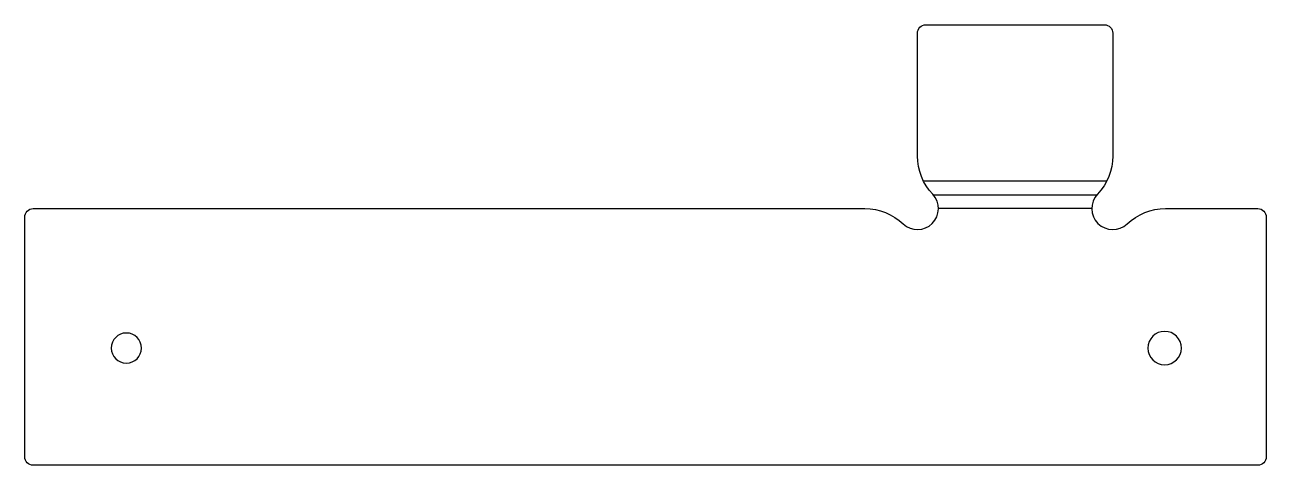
# Model space of a CAD drawing. Header units: millimetres. Extents: x -0.2 to 22.1, y 0 to 7.9.
import ezdxf

# ---------------------------------------------------------------- set-up
doc = ezdxf.new("R2010")
doc.units = ezdxf.units.MM

msp = doc.modelspace()

# ---------------------------------------------------------------- linework, layer by layer
at = {"layer": 'BEND'}
msp.add_line((16.131, 4.848), (19.069, 4.848), dxfattribs=at)
at = {"layer": 'BEND_EXTENT'}
for p, q in [((15.956, 5.096), (19.244, 5.096)), ((18.975, 4.6), (16.225, 4.6))]:
    msp.add_line(p, q, dxfattribs=at)
at = {"layer": 'INTERIOR_PROFILES', "extrusion": (0, 0, -1)}
for centre, radius in [((-1.67, 2.1), 0.27), ((-20.28, 2.1), 0.3)]:
    msp.add_circle(centre, radius, dxfattribs=at)
at = {"layer": 'OUTER_PROFILES'}
msp.add_lwpolyline([(22.1, 0.15, -0.414214), (21.95, 0), (0, 0, -0.414214), (-0.15, 0.15), (-0.15, 4.45, -0.414214), (0, 4.6), (14.906, 4.6, -0.191401), (15.593, 4.327, 0.971469), (16.123, 4.857, -0.191401), (15.85, 5.544), (15.85, 7.746, -0.414214), (16, 7.896), (19.2, 7.896, -0.414214), (19.35, 7.746), (19.35, 5.544, -0.191401), (19.077, 4.857, 0.971469), (19.607, 4.327, -0.191401), (20.294, 4.6), (21.95, 4.6, -0.414214), (22.1, 4.45)], format="xyb", close=True, dxfattribs=at)

doc.saveas('drawing.dxf')
